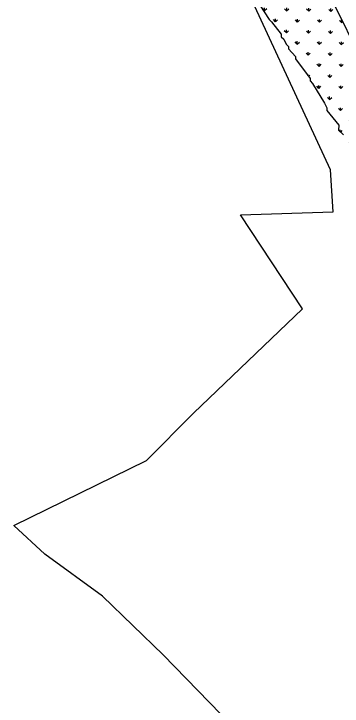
# Model space of a CAD drawing. Header units: metres. Extents: x 265309 to 267425, y 2141467 to 2144180.
# Drawn here: x 265309 to 265844, y 2142064 to 2143194 of the extents above; entities that cross this region are included whole.
import ezdxf

# ---------------------------------------------------------------- set-up
doc = ezdxf.new("R2010")
doc.units = ezdxf.units.M
doc.layers.add('MANGROOVES', color=112, linetype='Continuous')
doc.layers.add('village', color=3, linetype='Continuous')

msp = doc.modelspace()

# ---------------------------------------------------------------- hatches: boundary and pattern name
at = {"layer": 'MANGROOVES'}
h = msp.add_hatch(dxfattribs=at)
h.set_pattern_fill('GRASS', color=256, angle=-0.7333637)
h.paths.add_polyline_path([(265875.3, 2143119.5), (265829.1, 2143213.3), (265783, 2143298.2), (265784.9, 2143301.5), (265758.6, 2143344.9), (265738.8, 2143336.1), (265738.7, 2143332.1), (265722.8, 2143332.3), (265722.8, 2143328.3), (265710.8, 2143328.5), (265706.8, 2143324.5), (265698.9, 2143324.6), (265690.9, 2143320.8), (265686.8, 2143316.8), (265682.8, 2143316.9), (265670.9, 2143313.1), (265666.8, 2143309.1), (265662.9, 2143309.2), (265658.8, 2143305.3), (265650.9, 2143305.4), (265650.8, 2143297.4), (265658.6, 2143289.3), (265658.6, 2143285.4), (265662.6, 2143285.3), (265662.4, 2143273.4), (265666.3, 2143269.3), (265670.3, 2143265.3), (265670.2, 2143261.3), (265674.2, 2143261.3), (265693.7, 2143233.2), (265697.6, 2143229.2), (265697.6, 2143225.2), (265701.5, 2143221.2), (265724.9, 2143185), (265728.8, 2143181), (265744.5, 2143160.9), (265744.5, 2143156.9), (265748.4, 2143152.9), (265752.3, 2143144.9), (265756.2, 2143140.9), (265756.1, 2143136.9), (265767.9, 2143124.8), (265767.9, 2143120.8), (265791.3, 2143088.7), (265791.3, 2143084.7), (265795.2, 2143080.7), (265814.7, 2143048.6), (265818.6, 2143040.6), (265818.5, 2143036.6), (265838.1, 2143012.5), (265838, 2143004.5), (265845.8, 2142996.5), (265845.8, 2142992.5), (265849.8, 2142992.5), (265849.7, 2142988.5), (265853.7, 2142988.4), (265853.6, 2142984.5), (265857.6, 2142984.4), (265857.6, 2142982.4), (265885.5, 2142996.6), (265903.7, 2143001), (265913.9, 2143000.9), (265923, 2142992.5), (265943.3, 2142971.3), (265950.9, 2142961.5), (265944.1, 2142953.5), (265932.6, 2142946.3), (265927.5, 2142946.3), (265927.6, 2142951), (265932, 2142955.4), (265932.1, 2142964.1), (265929.9, 2142970.6), (265927.8, 2142978), (265916.2, 2142990.1), (265909.1, 2142992.1), (265900.6, 2142989.1), (265900.5, 2142980.3), (265904.9, 2142974.1), (265911.3, 2142971), (265911.2, 2142961.4), (265908.3, 2142956), (265905.8, 2142952.2), (265905.8, 2142948.9), (265910.9, 2142948.8), (265915.7, 2142952.6), (265918.3, 2142950.4), (265916.2, 2142944.1), (265901.9, 2142938.9), (265886.7, 2142924.3), (265888.7, 2142924.3), (265888.6, 2142920.3), (265892.6, 2142920.3), (265892.5, 2142916.3), (265896.5, 2142916.3), (265900.4, 2142912.2), (265904.4, 2142912.2), (265904.4, 2142908.2), (265908.4, 2142908.2), (265911, 2142905.4), (265940.6, 2142922.1), (265949.9, 2142924.9), (265957.2, 2142917.1), (265957.1, 2142907), (265968.7, 2142903.4), (265973, 2142908), (265959, 2142933.3), (265952, 2142944.6), (265955.1, 2142948.8), (265980.3, 2142909.9), (265998.2, 2142889.2), (266015.9, 2142865.8), (266015.8, 2142856.9), (266004.6, 2142850.6), (265996.8, 2142846.6), (265980.6, 2142842.8), (265967.1, 2142835.8), (265971, 2142831.8), (265974.9, 2142823.7), (265978.9, 2142823.7), (265978.8, 2142819.7), (265982.8, 2142819.7), (265982.8, 2142815.7), (265986.7, 2142815.6), (265986.6, 2142803.7), (265990.6, 2142803.7), (266013.8, 2142822.5), (266020.3, 2142831.5), (266017.2, 2142840.4), (266017.3, 2142848.4), (266024.9, 2142852.1), (266036.7, 2142830.4), (266036.2, 2142795.1), (266047.9, 2142784.2), (266047.8, 2142772.1), (266023.5, 2142758.7), (266000.9, 2142740.8), (266000.7, 2142727.4), (266018.7, 2142724.2), (266036.9, 2142724), (266036.8, 2142715.8), (266016, 2142712.9), (266014.5, 2142699.9), (266072.8, 2142699.2), (266128.5, 2142702.4), (266136.5, 2142702.3), (266152.4, 2142706.1), (266188.3, 2142713.6), (266202.3, 2142715.4), (266215.3, 2142721.9), (266215.2, 2142728.9), (266212.4, 2142729.2), (266208.4, 2142729.2), (266188.6, 2142733.5), (266188.6, 2142737.5), (266145, 2142750), (266137.1, 2142750.1), (266109.4, 2142766.3), (266105.4, 2142766.4), (266066.2, 2142806.7), (266042.7, 2142838.8), (266019.4, 2142882.9), (265985.1, 2142937.5), (265980.5, 2142947), (265921.1, 2143039.8)])

# ---------------------------------------------------------------- linework, layer by layer
for points in [[(265701.5, 2143221.2), (265724.9, 2143185), (265728.8, 2143181), (265744.5, 2143160.9), (265744.5, 2143156.9), (265748.4, 2143152.9), (265752.3, 2143144.9), (265756.2, 2143140.9), (265756.1, 2143136.9), (265767.9, 2143124.8), (265767.9, 2143120.8), (265791.3, 2143088.7), (265791.3, 2143084.7), (265795.2, 2143080.7), (265814.7, 2143048.6), (265818.6, 2143040.6), (265818.5, 2143036.6), (265838.1, 2143012.5), (265838, 2143004.5), (265845.8, 2142996.5)], [(265875.3, 2143119.5), (265829.1, 2143213.3)]]:
    msp.add_lwpolyline(points, dxfattribs=at)
at = {"layer": 'village'}
msp.add_polyline3d([(266914.1, 2141782.5, 0), (266441.4, 2141563.5, 0), (266216.1, 2141466.7, 0), (266131, 2141548.2, 0), (265989.1, 2141701.7, 0), (265797.2, 2141895.7, 0), (265552, 2142148.2, 0), (265453.3, 2142244.1, 0), (265359.1, 2142312.4, 0), (265308.7, 2142359.4, 0), (265524.9, 2142465.3, 0), (265601.7, 2142542.6, 0), (265779.3, 2142712.7, 0), (265678.1, 2142866, 0), (265829, 2142870.9, 0), (265824.6, 2142939.8, 0), (265554.3, 2143525.2, 0)], dxfattribs=at)

doc.saveas('drawing.dxf')
